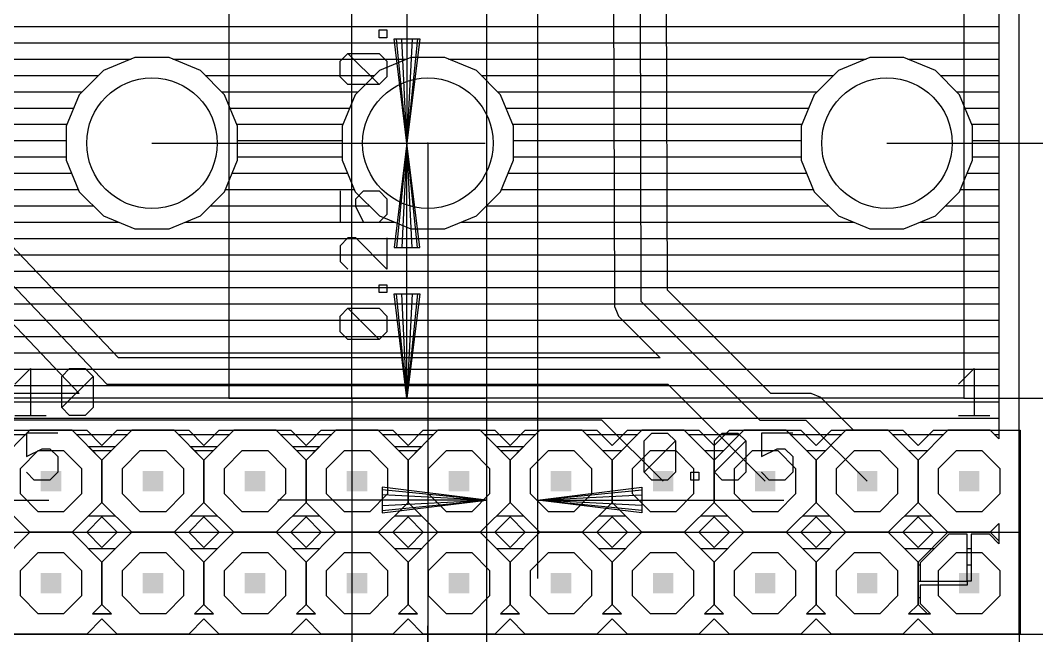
# Model space of a CAD drawing. Extents: x -0.28 to 5.55, y -0.74 to 2.72.
# Drawn here: x 3.92 to 4.916, y 0.299 to 0.902 of the extents above; entities that cross this region are included whole.
import ezdxf

# ---------------------------------------------------------------- set-up
doc = ezdxf.new("R2010")
doc.units = 0
for name, color, linetype in [('1', 22, 'CONTINUOUS'), ('16', 175, 'CONTINUOUS'), ('17', 82, 'CONTINUOUS'), ('20', 2, 'CONTINUOUS'), ('21', 253, 'CONTINUOUS'), ('23', 7, 'CONTINUOUS'), ('47', 253, 'CONTINUOUS'), ('51', 253, 'CONTINUOUS')]:
    doc.layers.add(name, color=color, linetype=linetype)

# ---------------------------------------------------------------- blocks, each defined once
blk = doc.blocks.new('RECT')
blk.add_solid([(-0.5, -0.5), (0.5, -0.5), (-0.5, 0.5), (0.5, 0.5)])
blk = doc.blocks.new('OCTAGONP')
blk.add_lwpolyline([(-0.5, -0.207107), (-0.5, 0.207107), (-0.207107, 0.5), (0.207107, 0.5), (0.5, 0.207107), (0.5, -0.207107), (0.207107, -0.5), (-0.207107, -0.5)], close=True)

msp = doc.modelspace()

# ---------------------------------------------------------------- linework, layer by layer
at = {"layer": '1'}
for p, q in [((4.879213, 2.011331), (4.879213, 0.491498)), ((4.527, 1.1315), (4.528307, 0.626693)), ((4.501367, 0.989945), (4.502307, 0.626681)), ((4.554279, 0.63749), (4.55336, 0.992236)), ((3.831562, 0.896), (4.50161, 0.896)), ((4.55361, 0.896), (4.879213, 0.896)), ((3.831498, 0.88), (4.501651, 0.88)), ((4.553651, 0.88), (4.879213, 0.88)), ((3.831434, 0.864), (4.02867, 0.864)), ((4.032291, 0.8655), (4.001418, 0.852712)), ((4.065709, 0.8655), (4.032291, 0.8655)), ((4.096582, 0.852712), (4.065709, 0.8655)), ((4.06933, 0.864), (4.29917, 0.864)), ((4.302791, 0.8655), (4.271918, 0.852712)), ((4.336209, 0.8655), (4.302791, 0.8655)), ((4.367082, 0.852712), (4.336209, 0.8655)), ((4.33983, 0.864), (4.501693, 0.864)), ((4.553693, 0.864), (4.74917, 0.864)), ((4.752791, 0.8655), (4.721918, 0.852712)), ((4.786209, 0.8655), (4.752791, 0.8655)), ((4.817082, 0.852712), (4.786209, 0.8655)), ((4.78983, 0.864), (4.879213, 0.864)), ((3.831371, 0.848), (3.996706, 0.848)), ((4.001418, 0.852712), (3.977788, 0.829082)), ((4.120212, 0.829082), (4.096582, 0.852712)), ((4.101294, 0.848), (4.267206, 0.848)), ((4.271918, 0.852712), (4.248288, 0.829082)), ((4.390712, 0.829082), (4.367082, 0.852712)), ((4.371794, 0.848), (4.501734, 0.848)), ((4.553734, 0.848), (4.717206, 0.848)), ((4.721918, 0.852712), (4.698288, 0.829082)), ((4.840712, 0.829082), (4.817082, 0.852712)), ((4.821794, 0.848), (4.879213, 0.848)), ((3.831307, 0.832), (3.980706, 0.832)), ((3.977788, 0.829082), (3.965, 0.798209)), ((4.117294, 0.832), (4.251206, 0.832)), ((4.133, 0.798209), (4.120212, 0.829082)), ((4.248288, 0.829082), (4.2355, 0.798209)), ((4.387794, 0.832), (4.501775, 0.832)), ((4.4035, 0.798209), (4.390712, 0.829082)), ((4.553775, 0.832), (4.701206, 0.832)), ((4.698288, 0.829082), (4.6855, 0.798209)), ((4.837794, 0.832), (4.879213, 0.832)), ((4.8535, 0.798209), (4.840712, 0.829082)), ((3.831243, 0.816), (3.972369, 0.816)), ((4.125631, 0.816), (4.242869, 0.816)), ((4.396131, 0.816), (4.501817, 0.816)), ((4.553817, 0.816), (4.692869, 0.816)), ((4.846131, 0.816), (4.879213, 0.816)), ((3.831179, 0.8), (3.965742, 0.8)), ((3.965, 0.798209), (3.965, 0.764791)), ((4.132258, 0.8), (4.236242, 0.8)), ((4.133, 0.764791), (4.133, 0.798209)), ((4.2355, 0.798209), (4.2355, 0.764791)), ((4.402758, 0.8), (4.501858, 0.8)), ((4.4035, 0.764791), (4.4035, 0.798209)), ((4.553858, 0.8), (4.686242, 0.8)), ((4.6855, 0.798209), (4.6855, 0.764791)), ((4.852758, 0.8), (4.879213, 0.8)), ((4.8535, 0.764791), (4.8535, 0.798209)), ((3.831116, 0.784), (3.965, 0.784)), ((4.133, 0.784), (4.2355, 0.784)), ((4.4035, 0.784), (4.5019, 0.784)), ((4.5539, 0.784), (4.6855, 0.784)), ((4.8535, 0.784), (4.879213, 0.784)), ((3.831052, 0.768), (3.965, 0.768)), ((4.133, 0.768), (4.2355, 0.768)), ((4.4035, 0.768), (4.501941, 0.768)), ((4.553941, 0.768), (4.6855, 0.768)), ((4.8535, 0.768), (4.879213, 0.768)), ((4.016143, 0.571), (3.831041, 0.765356)), ((3.965, 0.764791), (3.977788, 0.733918)), ((4.120212, 0.733918), (4.133, 0.764791)), ((4.2355, 0.764791), (4.248288, 0.733918)), ((4.390712, 0.733918), (4.4035, 0.764791)), ((4.6855, 0.764791), (4.698288, 0.733918)), ((4.840712, 0.733918), (4.8535, 0.764791)), ((4.005, 0.545), (3.805, 0.755)), ((3.843762, 0.752), (3.970298, 0.752)), ((4.127702, 0.752), (4.240798, 0.752)), ((4.398202, 0.752), (4.501983, 0.752)), ((4.553983, 0.752), (4.690798, 0.752)), ((4.848202, 0.752), (4.879213, 0.752)), ((3.786355, 0.736877), (3.977667, 0.536)), ((3.859, 0.736), (3.976926, 0.736)), ((3.977788, 0.733918), (4.001418, 0.710288)), ((4.096582, 0.710288), (4.120212, 0.733918)), ((4.121074, 0.736), (4.247426, 0.736)), ((4.248288, 0.733918), (4.271918, 0.710288)), ((4.367082, 0.710288), (4.390712, 0.733918)), ((4.391574, 0.736), (4.502024, 0.736)), ((4.554024, 0.736), (4.697426, 0.736)), ((4.698288, 0.733918), (4.721918, 0.710288)), ((4.817082, 0.710288), (4.840712, 0.733918)), ((4.841574, 0.736), (4.879213, 0.736)), ((3.874238, 0.72), (3.991706, 0.72)), ((4.106294, 0.72), (4.262206, 0.72)), ((4.376794, 0.72), (4.502065, 0.72)), ((4.554065, 0.72), (4.712206, 0.72)), ((4.826794, 0.72), (4.879213, 0.72)), ((4.001418, 0.710288), (4.032291, 0.6975)), ((4.065709, 0.6975), (4.096582, 0.710288)), ((4.271918, 0.710288), (4.302791, 0.6975)), ((4.336209, 0.6975), (4.367082, 0.710288)), ((4.721918, 0.710288), (4.752791, 0.6975)), ((4.786209, 0.6975), (4.817082, 0.710288)), ((3.889476, 0.704), (4.016599, 0.704)), ((4.032291, 0.6975), (4.065709, 0.6975)), ((4.081401, 0.704), (4.287099, 0.704)), ((4.302791, 0.6975), (4.336209, 0.6975)), ((4.351901, 0.704), (4.502107, 0.704)), ((4.554107, 0.704), (4.737099, 0.704)), ((4.752791, 0.6975), (4.786209, 0.6975)), ((4.801901, 0.704), (4.879213, 0.704)), ((3.904714, 0.688), (4.502148, 0.688)), ((4.554148, 0.688), (4.879213, 0.688)), ((3.919952, 0.672), (4.50219, 0.672)), ((4.55419, 0.672), (4.879213, 0.672)), ((3.93519, 0.656), (4.502231, 0.656)), ((4.554231, 0.656), (4.879213, 0.656)), ((3.950428, 0.64), (4.502273, 0.64)), ((4.554273, 0.64), (4.879213, 0.64)), ((4.655769, 0.536), (4.554279, 0.63749)), ((3.965666, 0.624), (4.502307, 0.624)), ((4.502307, 0.626681), (4.502307, 0.621521)), ((4.502307, 0.621521), (4.50232, 0.621489)), ((4.50232, 0.621489), (4.502321, 0.621454)), ((4.502321, 0.621454), (4.504302, 0.616706)), ((4.528307, 0.626693), (4.645, 0.51)), ((4.567769, 0.624), (4.879213, 0.624)), ((3.980905, 0.608), (4.510231, 0.608)), ((4.504302, 0.616706), (4.506265, 0.611965)), ((4.506265, 0.611965), (4.50629, 0.611941)), ((4.50629, 0.611941), (4.506304, 0.611908)), ((4.506304, 0.611908), (4.50997, 0.608261)), ((4.50997, 0.608261), (4.547231, 0.571)), ((4.583769, 0.608), (4.879213, 0.608)), ((3.144769, 0.592), (3.924333, 0.592)), ((3.996143, 0.592), (4.526231, 0.592)), ((4.599769, 0.592), (4.879213, 0.592)), ((3.160769, 0.576), (3.939571, 0.576)), ((4.011381, 0.576), (4.542231, 0.576)), ((4.547231, 0.571), (4.016143, 0.571)), ((4.615769, 0.576), (4.879213, 0.576)), ((3.176769, 0.56), (3.95481, 0.56)), ((4.631769, 0.56), (4.879213, 0.56)), ((3.192769, 0.544), (3.970048, 0.544)), ((4.555, 0.545), (4.005, 0.545)), ((4.65, 0.45), (4.555, 0.545)), ((4.647769, 0.544), (4.879213, 0.544)), ((3.977667, 0.536), (3.200769, 0.536)), ((4.695172, 0.536), (4.655769, 0.536)), ((4.704728, 0.532042), (4.695172, 0.536)), ((4.736769, 0.5), (4.704728, 0.532042)), ((4.708769, 0.528), (4.879213, 0.528)), ((4.49, 0.51), (3.19, 0.51)), ((4.55, 0.45), (4.49, 0.51)), ((4.645, 0.51), (4.69, 0.51)), ((4.69, 0.51), (4.75, 0.45)), ((4.724769, 0.512), (4.879213, 0.512)), ((4.770711, 0.5), (4.736769, 0.5)), ((4.8, 0.470711), (4.770711, 0.5)), ((4.829289, 0.5), (4.8, 0.470711)), ((4.870711, 0.5), (4.829289, 0.5)), ((4.879213, 0.491498), (4.870711, 0.5)), ((4.77471, 0.496), (4.825289, 0.496)), ((4.87471, 0.496), (4.879213, 0.496)), ((4, 0.470711), (3.98671, 0.484)), ((3.98671, 0.484), (4.01329, 0.484)), ((3.99071, 0.48), (4.00929, 0.48)), ((4.01329, 0.484), (4, 0.470711)), ((4.1, 0.470711), (4.08671, 0.484)), ((4.08671, 0.484), (4.11329, 0.484)), ((4.09071, 0.48), (4.10929, 0.48)), ((4.11329, 0.484), (4.1, 0.470711)), ((4.2, 0.470711), (4.18671, 0.484)), ((4.18671, 0.484), (4.21329, 0.484)), ((4.19071, 0.48), (4.20929, 0.48)), ((4.21329, 0.484), (4.2, 0.470711)), ((4.3, 0.470711), (4.28671, 0.484)), ((4.28671, 0.484), (4.31329, 0.484)), ((4.29071, 0.48), (4.30929, 0.48)), ((4.31329, 0.484), (4.3, 0.470711)), ((4.4, 0.470711), (4.38671, 0.484)), ((4.38671, 0.484), (4.41329, 0.484)), ((4.39071, 0.48), (4.40929, 0.48)), ((4.41329, 0.484), (4.4, 0.470711)), ((4.79071, 0.48), (4.809289, 0.48)), ((4, 0.429289), (4, 0.470711)), ((4, 0.470711), (4, 0.429289)), ((4.1, 0.429289), (4.1, 0.470711)), ((4.1, 0.470711), (4.1, 0.429289)), ((4.2, 0.429289), (4.2, 0.470711)), ((4.2, 0.470711), (4.2, 0.429289)), ((4.3, 0.429289), (4.3, 0.470711)), ((4.3, 0.470711), (4.3, 0.429289)), ((4.4, 0.429289), (4.4, 0.470711)), ((4.4, 0.470711), (4.4, 0.429289)), ((4.8, 0.470711), (4.8, 0.429289)), ((4.8, 0.429289), (4.8, 0.470711)), ((4, 0.464), (4, 0.464)), ((4.1, 0.464), (4.1, 0.464)), ((4.2, 0.464), (4.2, 0.464)), ((4.3, 0.464), (4.3, 0.464)), ((4.4, 0.464), (4.4, 0.464)), ((4.5, 0.429289), (4.5, 0.463231)), ((4.5, 0.463231), (4.5, 0.46323)), ((4.5, 0.46323), (4.5, 0.429289)), ((4.6, 0.429289), (4.6, 0.463231)), ((4.6, 0.463231), (4.6, 0.46323)), ((4.6, 0.46323), (4.6, 0.429289)), ((4.7, 0.429289), (4.7, 0.463231)), ((4.7, 0.463231), (4.7, 0.46323)), ((4.7, 0.46323), (4.7, 0.429289)), ((4.8, 0.464), (4.8, 0.464)), ((4, 0.448), (4, 0.448)), ((4.1, 0.448), (4.1, 0.448)), ((4.2, 0.448), (4.2, 0.448)), ((4.3, 0.448), (4.3, 0.448)), ((4.4, 0.448), (4.4, 0.448)), ((4.5, 0.448), (4.5, 0.448)), ((4.6, 0.448), (4.6, 0.448)), ((4.7, 0.448), (4.7, 0.448)), ((4.8, 0.448), (4.8, 0.448)), ((3.9, 0.429289), (3.929289, 0.4)), ((3.970711, 0.4), (4, 0.429289)), ((4, 0.432), (4, 0.432)), ((4, 0.429289), (4.029289, 0.4)), ((4.070711, 0.4), (4.1, 0.429289)), ((4.1, 0.432), (4.1, 0.432)), ((4.1, 0.429289), (4.129289, 0.4)), ((4.170711, 0.4), (4.2, 0.429289)), ((4.2, 0.432), (4.2, 0.432)), ((4.2, 0.429289), (4.229289, 0.4)), ((4.270711, 0.4), (4.3, 0.429289)), ((4.3, 0.432), (4.3, 0.432)), ((4.3, 0.429289), (4.329289, 0.4)), ((4.370711, 0.4), (4.4, 0.429289)), ((4.4, 0.432), (4.4, 0.432)), ((4.4, 0.429289), (4.429289, 0.4)), ((4.470711, 0.4), (4.5, 0.429289)), ((4.5, 0.432), (4.5, 0.432)), ((4.5, 0.429289), (4.529289, 0.4)), ((4.570711, 0.4), (4.6, 0.429289)), ((4.6, 0.432), (4.6, 0.432)), ((4.6, 0.429289), (4.629289, 0.4)), ((4.670711, 0.4), (4.7, 0.429289)), ((4.7, 0.432), (4.7, 0.432)), ((4.7, 0.429289), (4.729289, 0.4)), ((4.770711, 0.4), (4.8, 0.429289)), ((4.8, 0.432), (4.8, 0.432)), ((4.8, 0.429289), (4.829289, 0.4)), ((3.986711, 0.416), (4.013289, 0.416)), ((4.086711, 0.416), (4.113289, 0.416)), ((4.186711, 0.416), (4.213289, 0.416)), ((4.286711, 0.416), (4.313289, 0.416)), ((4.386711, 0.416), (4.413289, 0.416)), ((4.486711, 0.416), (4.513289, 0.416)), ((4.586711, 0.416), (4.613289, 0.416)), ((4.686711, 0.416), (4.713289, 0.416)), ((4.786711, 0.416), (4.813289, 0.416)), ((4.870711, 0.4), (4.879213, 0.408502)), ((4.879213, 0.408502), (4.879213, 0.391498)), ((2.370711, 0.4), (3.929289, 0.4)), ((3.929289, 0.4), (3.9, 0.370711)), ((3.970711, 0.4), (3.929289, 0.4)), ((3.929289, 0.4), (3.970711, 0.4)), ((4, 0.370711), (3.970711, 0.4)), ((3.970711, 0.4), (4.029289, 0.4)), ((4.029289, 0.4), (4, 0.370711)), ((4.070711, 0.4), (4.029289, 0.4)), ((4.029289, 0.4), (4.070711, 0.4)), ((4.1, 0.370711), (4.070711, 0.4)), ((4.070711, 0.4), (4.129289, 0.4)), ((4.129289, 0.4), (4.1, 0.370711)), ((4.170711, 0.4), (4.129289, 0.4)), ((4.129289, 0.4), (4.170711, 0.4)), ((4.2, 0.370711), (4.170711, 0.4)), ((4.170711, 0.4), (4.229289, 0.4)), ((4.229289, 0.4), (4.2, 0.370711)), ((4.270711, 0.4), (4.229289, 0.4)), ((4.229289, 0.4), (4.270711, 0.4)), ((4.3, 0.370711), (4.270711, 0.4)), ((4.270711, 0.4), (4.329289, 0.4)), ((4.329289, 0.4), (4.3, 0.370711)), ((4.370711, 0.4), (4.329289, 0.4)), ((4.329289, 0.4), (4.370711, 0.4)), ((4.4, 0.370711), (4.370711, 0.4)), ((4.370711, 0.4), (4.429289, 0.4)), ((4.429289, 0.4), (4.4, 0.370711)), ((4.470711, 0.4), (4.429289, 0.4)), ((4.429289, 0.4), (4.470711, 0.4)), ((4.5, 0.370711), (4.470711, 0.4)), ((4.470711, 0.4), (4.529289, 0.4)), ((4.529289, 0.4), (4.5, 0.370711)), ((4.570711, 0.4), (4.529289, 0.4)), ((4.529289, 0.4), (4.570711, 0.4)), ((4.6, 0.370711), (4.570711, 0.4)), ((4.570711, 0.4), (4.629289, 0.4)), ((4.629289, 0.4), (4.6, 0.370711)), ((4.670711, 0.4), (4.629289, 0.4)), ((4.629289, 0.4), (4.670711, 0.4)), ((4.7, 0.370711), (4.670711, 0.4)), ((4.670711, 0.4), (4.729289, 0.4)), ((4.729289, 0.4), (4.7, 0.370711)), ((4.770711, 0.4), (4.729289, 0.4)), ((4.729289, 0.4), (4.770711, 0.4)), ((4.8, 0.370711), (4.770711, 0.4)), ((4.770711, 0.4), (4.829289, 0.4)), ((4.829289, 0.4), (4.8, 0.370711)), ((4.829289, 0.4), (4.870711, 0.4)), ((4.870711, 0.4), (4.829289, 0.4)), ((4.879213, 0.391498), (4.870711, 0.4)), ((4.870711, 0.4), (4.879213, 0.4)), ((3.98671, 0.384), (4.013289, 0.384)), ((4.08671, 0.384), (4.113289, 0.384)), ((4.18671, 0.384), (4.213289, 0.384)), ((4.28671, 0.384), (4.313289, 0.384)), ((4.38671, 0.384), (4.413289, 0.384)), ((4.48671, 0.384), (4.513289, 0.384)), ((4.58671, 0.384), (4.613289, 0.384)), ((4.68671, 0.384), (4.713289, 0.384)), ((4.78671, 0.384), (4.813289, 0.384)), ((4, 0.370711), (4, 0.329289)), ((4, 0.329289), (4, 0.370711)), ((4.1, 0.370711), (4.1, 0.329289)), ((4.1, 0.329289), (4.1, 0.370711)), ((4.2, 0.370711), (4.2, 0.329289)), ((4.2, 0.329289), (4.2, 0.370711)), ((4.3, 0.370711), (4.3, 0.329289)), ((4.3, 0.329289), (4.3, 0.370711)), ((4.4, 0.370711), (4.4, 0.329289)), ((4.4, 0.329289), (4.4, 0.370711)), ((4.5, 0.370711), (4.5, 0.329289)), ((4.5, 0.329289), (4.5, 0.370711)), ((4.6, 0.370711), (4.6, 0.329289)), ((4.6, 0.329289), (4.6, 0.370711)), ((4.7, 0.370711), (4.7, 0.329289)), ((4.7, 0.329289), (4.7, 0.370711)), ((4.8, 0.370711), (4.8, 0.329289)), ((4.8, 0.329289), (4.8, 0.370711)), ((4, 0.368), (4, 0.368)), ((4.1, 0.368), (4.1, 0.368)), ((4.2, 0.368), (4.2, 0.368)), ((4.3, 0.368), (4.3, 0.368)), ((4.4, 0.368), (4.4, 0.368)), ((4.5, 0.368), (4.5, 0.368)), ((4.6, 0.368), (4.6, 0.368)), ((4.7, 0.368), (4.7, 0.368)), ((4.8, 0.368), (4.8, 0.368)), ((4, 0.352), (4, 0.352)), ((4.1, 0.352), (4.1, 0.352)), ((4.2, 0.352), (4.2, 0.352)), ((4.3, 0.352), (4.3, 0.352)), ((4.4, 0.352), (4.4, 0.352)), ((4.5, 0.352), (4.5, 0.352)), ((4.6, 0.352), (4.6, 0.352)), ((4.7, 0.352), (4.7, 0.352)), ((4.8, 0.352), (4.8, 0.352)), ((3.99071, 0.32), (4, 0.329289)), ((4, 0.336), (4, 0.336)), ((4, 0.329289), (4.00929, 0.32)), ((4.09071, 0.32), (4.1, 0.329289)), ((4.1, 0.336), (4.1, 0.336)), ((4.1, 0.329289), (4.10929, 0.32)), ((4.19071, 0.32), (4.2, 0.329289)), ((4.2, 0.336), (4.2, 0.336)), ((4.2, 0.329289), (4.20929, 0.32)), ((4.29071, 0.32), (4.3, 0.329289)), ((4.3, 0.336), (4.3, 0.336)), ((4.3, 0.329289), (4.30929, 0.32)), ((4.39071, 0.32), (4.4, 0.329289)), ((4.4, 0.336), (4.4, 0.336)), ((4.4, 0.329289), (4.40929, 0.32)), ((4.49071, 0.32), (4.5, 0.329289)), ((4.5, 0.336), (4.5, 0.336)), ((4.5, 0.329289), (4.50929, 0.32)), ((4.59071, 0.32), (4.6, 0.329289)), ((4.6, 0.336), (4.6, 0.336)), ((4.6, 0.329289), (4.60929, 0.32)), ((4.69071, 0.32), (4.7, 0.329289)), ((4.7, 0.336), (4.7, 0.336)), ((4.7, 0.329289), (4.70929, 0.32)), ((4.79071, 0.32), (4.8, 0.329289)), ((4.8, 0.336), (4.8, 0.336)), ((4.8, 0.329289), (4.80929, 0.32)), ((4.00929, 0.32), (3.99071, 0.32)), ((3.99071, 0.32), (4.009289, 0.32)), ((4.10929, 0.32), (4.09071, 0.32)), ((4.09071, 0.32), (4.109289, 0.32)), ((4.20929, 0.32), (4.19071, 0.32)), ((4.19071, 0.32), (4.209289, 0.32)), ((4.30929, 0.32), (4.29071, 0.32)), ((4.29071, 0.32), (4.309289, 0.32)), ((4.40929, 0.32), (4.39071, 0.32)), ((4.39071, 0.32), (4.409289, 0.32)), ((4.50929, 0.32), (4.49071, 0.32)), ((4.49071, 0.32), (4.509289, 0.32)), ((4.60929, 0.32), (4.59071, 0.32)), ((4.59071, 0.32), (4.609289, 0.32)), ((4.70929, 0.32), (4.69071, 0.32)), ((4.69071, 0.32), (4.709289, 0.32)), ((4.80929, 0.32), (4.79071, 0.32)), ((4.79071, 0.32), (4.809289, 0.32))]:
    msp.add_line(p, q, dxfattribs=at)
at = {"layer": '16'}
for p, q in [((4.879213, 2.008502), (4.879213, 0.491498)), ((0.62, 0.896), (4.879213, 0.896)), ((0.62, 0.88), (4.879213, 0.88)), ((3.61933, 0.864), (4.02867, 0.864)), ((4.032291, 0.8655), (4.001418, 0.852712)), ((4.065709, 0.8655), (4.032291, 0.8655)), ((4.096582, 0.852712), (4.065709, 0.8655)), ((4.06933, 0.864), (4.29917, 0.864)), ((4.302791, 0.8655), (4.271918, 0.852712)), ((4.336209, 0.8655), (4.302791, 0.8655)), ((4.367082, 0.852712), (4.336209, 0.8655)), ((4.33983, 0.864), (4.74917, 0.864)), ((4.752791, 0.8655), (4.721918, 0.852712)), ((4.786209, 0.8655), (4.752791, 0.8655)), ((4.817082, 0.852712), (4.786209, 0.8655)), ((4.78983, 0.864), (4.879213, 0.864)), ((3.651294, 0.848), (3.996706, 0.848)), ((4.001418, 0.852712), (3.977788, 0.829082)), ((4.120212, 0.829082), (4.096582, 0.852712)), ((4.101294, 0.848), (4.267206, 0.848)), ((4.271918, 0.852712), (4.248288, 0.829082)), ((4.390712, 0.829082), (4.367082, 0.852712)), ((4.371794, 0.848), (4.717206, 0.848)), ((4.721918, 0.852712), (4.698288, 0.829082)), ((4.840712, 0.829082), (4.817082, 0.852712)), ((4.821794, 0.848), (4.879213, 0.848)), ((3.667294, 0.832), (3.980706, 0.832)), ((3.977788, 0.829082), (3.965, 0.798209)), ((4.117294, 0.832), (4.251206, 0.832)), ((4.133, 0.798209), (4.120212, 0.829082)), ((4.248288, 0.829082), (4.2355, 0.798209)), ((4.387794, 0.832), (4.701206, 0.832)), ((4.4035, 0.798209), (4.390712, 0.829082)), ((4.698288, 0.829082), (4.6855, 0.798209)), ((4.837794, 0.832), (4.879213, 0.832)), ((4.8535, 0.798209), (4.840712, 0.829082)), ((3.675631, 0.816), (3.972369, 0.816)), ((4.125631, 0.816), (4.242869, 0.816)), ((4.396131, 0.816), (4.692869, 0.816)), ((4.846131, 0.816), (4.879213, 0.816)), ((3.682258, 0.8), (3.965742, 0.8)), ((3.965, 0.798209), (3.965, 0.764791)), ((4.132258, 0.8), (4.236242, 0.8)), ((4.133, 0.764791), (4.133, 0.798209)), ((4.2355, 0.798209), (4.2355, 0.764791)), ((4.402758, 0.8), (4.686242, 0.8)), ((4.4035, 0.764791), (4.4035, 0.798209)), ((4.6855, 0.798209), (4.6855, 0.764791)), ((4.852758, 0.8), (4.879213, 0.8)), ((4.8535, 0.764791), (4.8535, 0.798209)), ((3.683, 0.784), (3.965, 0.784)), ((4.133, 0.784), (4.2355, 0.784)), ((4.4035, 0.784), (4.6855, 0.784)), ((4.8535, 0.784), (4.879213, 0.784)), ((3.683, 0.768), (3.965, 0.768)), ((4.133, 0.768), (4.2355, 0.768)), ((4.4035, 0.768), (4.6855, 0.768)), ((4.8535, 0.768), (4.879213, 0.768)), ((3.965, 0.764791), (3.977788, 0.733918)), ((4.120212, 0.733918), (4.133, 0.764791)), ((4.2355, 0.764791), (4.248288, 0.733918)), ((4.390712, 0.733918), (4.4035, 0.764791)), ((4.6855, 0.764791), (4.698288, 0.733918)), ((4.840712, 0.733918), (4.8535, 0.764791)), ((3.677702, 0.752), (3.970298, 0.752)), ((4.127702, 0.752), (4.240798, 0.752)), ((4.398202, 0.752), (4.690798, 0.752)), ((4.848202, 0.752), (4.879213, 0.752)), ((3.671074, 0.736), (3.976926, 0.736)), ((3.977788, 0.733918), (4.001418, 0.710288)), ((4.096582, 0.710288), (4.120212, 0.733918)), ((4.121074, 0.736), (4.247426, 0.736)), ((4.248288, 0.733918), (4.271918, 0.710288)), ((4.367082, 0.710288), (4.390712, 0.733918)), ((4.391574, 0.736), (4.697426, 0.736)), ((4.698288, 0.733918), (4.721918, 0.710288)), ((4.817082, 0.710288), (4.840712, 0.733918)), ((4.841574, 0.736), (4.879213, 0.736)), ((3.656294, 0.72), (3.991706, 0.72)), ((4.106294, 0.72), (4.262206, 0.72)), ((4.376794, 0.72), (4.712206, 0.72)), ((4.826794, 0.72), (4.879213, 0.72)), ((4.001418, 0.710288), (4.032291, 0.6975)), ((4.065709, 0.6975), (4.096582, 0.710288)), ((4.271918, 0.710288), (4.302791, 0.6975)), ((4.336209, 0.6975), (4.367082, 0.710288)), ((4.721918, 0.710288), (4.752791, 0.6975)), ((4.786209, 0.6975), (4.817082, 0.710288)), ((3.631401, 0.704), (4.016599, 0.704)), ((4.032291, 0.6975), (4.065709, 0.6975)), ((4.081401, 0.704), (4.287099, 0.704)), ((4.302791, 0.6975), (4.336209, 0.6975)), ((4.351901, 0.704), (4.737099, 0.704)), ((4.752791, 0.6975), (4.786209, 0.6975)), ((4.801901, 0.704), (4.879213, 0.704)), ((0.62, 0.688), (4.879213, 0.688)), ((0.62, 0.672), (4.879213, 0.672)), ((0.62, 0.656), (4.879213, 0.656)), ((0.62, 0.64), (4.879213, 0.64)), ((0.62, 0.624), (4.879213, 0.624)), ((0.62, 0.608), (4.879213, 0.608)), ((0.62, 0.592), (4.879213, 0.592)), ((0.62, 0.576), (4.879213, 0.576)), ((0.62, 0.56), (4.879213, 0.56)), ((0.62, 0.544), (4.879213, 0.544)), ((0.62, 0.528), (4.879213, 0.528)), ((0.62, 0.512), (4.879213, 0.512)), ((3.929289, 0.5), (3.9, 0.470711)), ((3.970711, 0.5), (3.929289, 0.5)), ((4, 0.470711), (3.970711, 0.5)), ((4.029289, 0.5), (4, 0.470711)), ((4.070711, 0.5), (4.029289, 0.5)), ((4.1, 0.470711), (4.070711, 0.5)), ((4.129289, 0.5), (4.1, 0.470711)), ((4.170711, 0.5), (4.129289, 0.5)), ((4.2, 0.470711), (4.170711, 0.5)), ((4.229289, 0.5), (4.2, 0.470711)), ((4.270711, 0.5), (4.229289, 0.5)), ((4.3, 0.470711), (4.270711, 0.5)), ((4.329289, 0.5), (4.3, 0.470711)), ((4.370711, 0.5), (4.329289, 0.5)), ((4.4, 0.470711), (4.370711, 0.5)), ((4.429289, 0.5), (4.4, 0.470711)), ((4.470711, 0.5), (4.429289, 0.5)), ((4.5, 0.470711), (4.470711, 0.5)), ((4.529289, 0.5), (4.5, 0.470711)), ((4.570711, 0.5), (4.529289, 0.5)), ((4.6, 0.470711), (4.570711, 0.5)), ((4.629289, 0.5), (4.6, 0.470711)), ((4.670711, 0.5), (4.629289, 0.5)), ((4.7, 0.470711), (4.670711, 0.5)), ((4.729289, 0.5), (4.7, 0.470711)), ((4.770711, 0.5), (4.729289, 0.5)), ((4.8, 0.470711), (4.770711, 0.5)), ((4.829289, 0.5), (4.8, 0.470711)), ((4.870711, 0.5), (4.829289, 0.5)), ((4.879213, 0.491498), (4.870711, 0.5)), ((2.37471, 0.496), (3.925289, 0.496)), ((3.97471, 0.496), (4.025289, 0.496)), ((4.07471, 0.496), (4.125289, 0.496)), ((4.17471, 0.496), (4.225289, 0.496)), ((4.27471, 0.496), (4.325289, 0.496)), ((4.37471, 0.496), (4.425289, 0.496)), ((4.47471, 0.496), (4.525289, 0.496)), ((4.57471, 0.496), (4.625289, 0.496)), ((4.67471, 0.496), (4.725289, 0.496)), ((4.77471, 0.496), (4.825289, 0.496)), ((4.87471, 0.496), (4.879213, 0.496)), ((3.99071, 0.48), (4.009289, 0.48)), ((4.09071, 0.48), (4.109289, 0.48)), ((4.19071, 0.48), (4.209289, 0.48)), ((4.29071, 0.48), (4.309289, 0.48)), ((4.39071, 0.48), (4.409289, 0.48)), ((4.49071, 0.48), (4.509289, 0.48)), ((4.59071, 0.48), (4.609289, 0.48)), ((4.69071, 0.48), (4.709289, 0.48)), ((4.79071, 0.48), (4.809289, 0.48)), ((4, 0.429289), (4, 0.470711)), ((4, 0.470711), (4, 0.429289)), ((4.1, 0.429289), (4.1, 0.470711)), ((4.1, 0.470711), (4.1, 0.429289)), ((4.2, 0.429289), (4.2, 0.470711)), ((4.2, 0.470711), (4.2, 0.429289)), ((4.3, 0.429289), (4.3, 0.470711)), ((4.3, 0.470711), (4.3, 0.429289)), ((4.4, 0.429289), (4.4, 0.470711)), ((4.4, 0.470711), (4.4, 0.429289)), ((4.5, 0.429289), (4.5, 0.470711)), ((4.5, 0.470711), (4.5, 0.429289)), ((4.6, 0.429289), (4.6, 0.470711)), ((4.6, 0.470711), (4.6, 0.429289)), ((4.7, 0.429289), (4.7, 0.470711)), ((4.7, 0.470711), (4.7, 0.429289)), ((4.8, 0.470711), (4.8, 0.429289)), ((4.8, 0.429289), (4.8, 0.470711)), ((4, 0.464), (4, 0.464)), ((4.1, 0.464), (4.1, 0.464)), ((4.2, 0.464), (4.2, 0.464)), ((4.3, 0.464), (4.3, 0.464)), ((4.4, 0.464), (4.4, 0.464)), ((4.5, 0.464), (4.5, 0.464)), ((4.6, 0.464), (4.6, 0.464)), ((4.7, 0.464), (4.7, 0.464)), ((4.8, 0.464), (4.8, 0.464)), ((4, 0.448), (4, 0.448)), ((4.1, 0.448), (4.1, 0.448)), ((4.2, 0.448), (4.2, 0.448)), ((4.3, 0.448), (4.3, 0.448)), ((4.4, 0.448), (4.4, 0.448)), ((4.5, 0.448), (4.5, 0.448)), ((4.6, 0.448), (4.6, 0.448)), ((4.7, 0.448), (4.7, 0.448)), ((4.8, 0.448), (4.8, 0.448)), ((3.9, 0.429289), (3.929289, 0.4)), ((3.970711, 0.4), (4, 0.429289)), ((4, 0.432), (4, 0.432)), ((4, 0.429289), (4.029289, 0.4)), ((4.070711, 0.4), (4.1, 0.429289)), ((4.1, 0.432), (4.1, 0.432)), ((4.1, 0.429289), (4.129289, 0.4)), ((4.170711, 0.4), (4.2, 0.429289)), ((4.2, 0.432), (4.2, 0.432)), ((4.2, 0.429289), (4.229289, 0.4)), ((4.270711, 0.4), (4.3, 0.429289)), ((4.3, 0.432), (4.3, 0.432)), ((4.3, 0.429289), (4.329289, 0.4)), ((4.370711, 0.4), (4.4, 0.429289)), ((4.4, 0.432), (4.4, 0.432)), ((4.4, 0.429289), (4.429289, 0.4)), ((4.470711, 0.4), (4.5, 0.429289)), ((4.5, 0.432), (4.5, 0.432)), ((4.5, 0.429289), (4.529289, 0.4)), ((4.570711, 0.4), (4.6, 0.429289)), ((4.6, 0.432), (4.6, 0.432)), ((4.6, 0.429289), (4.629289, 0.4)), ((4.670711, 0.4), (4.7, 0.429289)), ((4.7, 0.432), (4.7, 0.432)), ((4.7, 0.429289), (4.729289, 0.4)), ((4.770711, 0.4), (4.8, 0.429289)), ((4.8, 0.432), (4.8, 0.432)), ((4.8, 0.429289), (4.829289, 0.4)), ((3.986711, 0.416), (4.013289, 0.416)), ((4.086711, 0.416), (4.113289, 0.416)), ((4.186711, 0.416), (4.213289, 0.416)), ((4.286711, 0.416), (4.313289, 0.416)), ((4.386711, 0.416), (4.413289, 0.416)), ((4.486711, 0.416), (4.513289, 0.416)), ((4.586711, 0.416), (4.613289, 0.416)), ((4.686711, 0.416), (4.713289, 0.416)), ((4.786711, 0.416), (4.813289, 0.416)), ((4.870711, 0.4), (4.879213, 0.408502)), ((4.879213, 0.408502), (4.879213, 0.388669)), ((2.370711, 0.4), (3.929289, 0.4)), ((3.929289, 0.4), (3.9, 0.370711)), ((3.970711, 0.4), (3.929289, 0.4)), ((3.929289, 0.4), (3.970711, 0.4)), ((4, 0.370711), (3.970711, 0.4)), ((3.970711, 0.4), (4.029289, 0.4)), ((4.029289, 0.4), (4, 0.370711)), ((4.070711, 0.4), (4.029289, 0.4)), ((4.029289, 0.4), (4.070711, 0.4)), ((4.1, 0.370711), (4.070711, 0.4)), ((4.070711, 0.4), (4.129289, 0.4)), ((4.129289, 0.4), (4.1, 0.370711)), ((4.170711, 0.4), (4.129289, 0.4)), ((4.129289, 0.4), (4.170711, 0.4)), ((4.2, 0.370711), (4.170711, 0.4)), ((4.170711, 0.4), (4.229289, 0.4)), ((4.229289, 0.4), (4.2, 0.370711)), ((4.270711, 0.4), (4.229289, 0.4)), ((4.229289, 0.4), (4.270711, 0.4)), ((4.3, 0.370711), (4.270711, 0.4)), ((4.270711, 0.4), (4.329289, 0.4)), ((4.329289, 0.4), (4.3, 0.370711)), ((4.370711, 0.4), (4.329289, 0.4)), ((4.329289, 0.4), (4.370711, 0.4)), ((4.4, 0.370711), (4.370711, 0.4)), ((4.370711, 0.4), (4.429289, 0.4)), ((4.429289, 0.4), (4.4, 0.370711)), ((4.470711, 0.4), (4.429289, 0.4)), ((4.429289, 0.4), (4.470711, 0.4)), ((4.5, 0.370711), (4.470711, 0.4)), ((4.470711, 0.4), (4.529289, 0.4)), ((4.529289, 0.4), (4.5, 0.370711)), ((4.570711, 0.4), (4.529289, 0.4)), ((4.529289, 0.4), (4.570711, 0.4)), ((4.6, 0.370711), (4.570711, 0.4)), ((4.570711, 0.4), (4.629289, 0.4)), ((4.629289, 0.4), (4.6, 0.370711)), ((4.670711, 0.4), (4.629289, 0.4)), ((4.629289, 0.4), (4.670711, 0.4)), ((4.7, 0.370711), (4.670711, 0.4)), ((4.670711, 0.4), (4.729289, 0.4)), ((4.729289, 0.4), (4.7, 0.370711)), ((4.770711, 0.4), (4.729289, 0.4)), ((4.729289, 0.4), (4.770711, 0.4)), ((4.8, 0.370711), (4.770711, 0.4)), ((4.770711, 0.4), (4.829289, 0.4)), ((4.829289, 0.4), (4.870711, 0.4)), ((4.870711, 0.4), (4.879213, 0.4)), ((4.830118, 0.398), (4.802, 0.369882)), ((4.848, 0.398), (4.830118, 0.398)), ((4.848, 0.352001), (4.848, 0.398)), ((4.869882, 0.398), (4.852, 0.398)), ((4.852, 0.398), (4.852, 0.352001)), ((4.879213, 0.388669), (4.869882, 0.398)), ((3.98671, 0.384), (4.013289, 0.384)), ((4.08671, 0.384), (4.113289, 0.384)), ((4.18671, 0.384), (4.213289, 0.384)), ((4.28671, 0.384), (4.313289, 0.384)), ((4.38671, 0.384), (4.413289, 0.384)), ((4.48671, 0.384), (4.513289, 0.384)), ((4.58671, 0.384), (4.613289, 0.384)), ((4.68671, 0.384), (4.713289, 0.384)), ((4.78671, 0.384), (4.816118, 0.384)), ((4.848, 0.384), (4.852, 0.384)), ((4, 0.370711), (4, 0.329289)), ((4, 0.329289), (4, 0.370711)), ((4.1, 0.370711), (4.1, 0.329289)), ((4.1, 0.329289), (4.1, 0.370711)), ((4.2, 0.370711), (4.2, 0.329289)), ((4.2, 0.329289), (4.2, 0.370711)), ((4.3, 0.370711), (4.3, 0.329289)), ((4.3, 0.329289), (4.3, 0.370711)), ((4.4, 0.370711), (4.4, 0.329289)), ((4.4, 0.329289), (4.4, 0.370711)), ((4.5, 0.370711), (4.5, 0.329289)), ((4.5, 0.329289), (4.5, 0.370711)), ((4.6, 0.370711), (4.6, 0.329289)), ((4.6, 0.329289), (4.6, 0.370711)), ((4.7, 0.370711), (4.7, 0.329289)), ((4.7, 0.329289), (4.7, 0.370711)), ((4.8, 0.329289), (4.8, 0.370711)), ((4.802, 0.369882), (4.802, 0.352)), ((4, 0.368), (4, 0.368)), ((4.1, 0.368), (4.1, 0.368)), ((4.2, 0.368), (4.2, 0.368)), ((4.3, 0.368), (4.3, 0.368)), ((4.4, 0.368), (4.4, 0.368)), ((4.5, 0.368), (4.5, 0.368)), ((4.6, 0.368), (4.6, 0.368)), ((4.7, 0.368), (4.7, 0.368)), ((4.8, 0.368), (4.802, 0.368)), ((4.848, 0.368), (4.852, 0.368)), ((4, 0.352), (4, 0.352)), ((4.1, 0.352), (4.1, 0.352)), ((4.2, 0.352), (4.2, 0.352)), ((4.3, 0.352), (4.3, 0.352)), ((4.4, 0.352), (4.4, 0.352)), ((4.5, 0.352), (4.5, 0.352)), ((4.6, 0.352), (4.6, 0.352)), ((4.7, 0.352), (4.7, 0.352)), ((4.8, 0.352), (4.802, 0.352)), ((4.802, 0.352), (4.847999, 0.352)), ((4.847999, 0.352), (4.847999, 0.348)), ((4.852, 0.352001), (4.848, 0.352001)), ((4.847999, 0.348), (4.802, 0.348)), ((4.802, 0.348), (4.802, 0.330118)), ((3.99071, 0.32), (4, 0.329289)), ((4, 0.336), (4, 0.336)), ((4, 0.329289), (4.00929, 0.32)), ((4.09071, 0.32), (4.1, 0.329289)), ((4.1, 0.336), (4.1, 0.336)), ((4.1, 0.329289), (4.10929, 0.32)), ((4.19071, 0.32), (4.2, 0.329289)), ((4.2, 0.336), (4.2, 0.336)), ((4.2, 0.329289), (4.20929, 0.32)), ((4.29071, 0.32), (4.3, 0.329289)), ((4.3, 0.336), (4.3, 0.336)), ((4.3, 0.329289), (4.30929, 0.32)), ((4.39071, 0.32), (4.4, 0.329289)), ((4.4, 0.336), (4.4, 0.336)), ((4.4, 0.329289), (4.40929, 0.32)), ((4.49071, 0.32), (4.5, 0.329289)), ((4.5, 0.336), (4.5, 0.336)), ((4.5, 0.329289), (4.50929, 0.32)), ((4.59071, 0.32), (4.6, 0.329289)), ((4.6, 0.336), (4.6, 0.336)), ((4.6, 0.329289), (4.60929, 0.32)), ((4.69071, 0.32), (4.7, 0.329289)), ((4.7, 0.336), (4.7, 0.336)), ((4.7, 0.329289), (4.70929, 0.32)), ((4.79071, 0.32), (4.8, 0.329289)), ((4.8, 0.336), (4.802, 0.336)), ((4.802, 0.330118), (4.812118, 0.32)), ((4.00929, 0.32), (3.99071, 0.32)), ((3.99071, 0.32), (4.009289, 0.32)), ((4.10929, 0.32), (4.09071, 0.32)), ((4.09071, 0.32), (4.109289, 0.32)), ((4.20929, 0.32), (4.19071, 0.32)), ((4.19071, 0.32), (4.209289, 0.32)), ((4.30929, 0.32), (4.29071, 0.32)), ((4.29071, 0.32), (4.309289, 0.32)), ((4.40929, 0.32), (4.39071, 0.32)), ((4.39071, 0.32), (4.409289, 0.32)), ((4.50929, 0.32), (4.49071, 0.32)), ((4.49071, 0.32), (4.509289, 0.32)), ((4.60929, 0.32), (4.59071, 0.32)), ((4.59071, 0.32), (4.609289, 0.32)), ((4.70929, 0.32), (4.69071, 0.32)), ((4.69071, 0.32), (4.709289, 0.32)), ((4.812118, 0.32), (4.79071, 0.32)), ((4.79071, 0.32), (4.812118, 0.32))]:
    msp.add_line(p, q, dxfattribs=at)
at = {"layer": '20'}
for p, q in [((4.899213, 0.3), (4.899213, 2.199508)), ((0.6, 0.3), (4.899213, 0.3))]:
    msp.add_line(p, q, dxfattribs=at)
for centre in [(4.049, 0.7815), (4.3195, 0.7815), (4.7695, 0.7815)]:
    msp.add_circle(centre, 0.064, dxfattribs=at)
at = {"layer": '21'}
for p, q in [((3.9145, 0.545193), (3.929846, 0.560539)), ((3.929846, 0.560539), (3.929846, 0.5145)), ((3.960539, 0.552866), (3.968212, 0.560539)), ((3.968212, 0.560539), (3.983559, 0.560539)), ((3.983559, 0.560539), (3.991232, 0.552866)), ((4.8395, 0.545193), (4.854846, 0.560539)), ((4.854846, 0.560539), (4.854846, 0.5145)), ((3.960539, 0.522173), (3.960539, 0.552866)), ((3.960539, 0.522173), (3.991232, 0.552866)), ((3.991232, 0.552866), (3.991232, 0.522173)), ((3.968212, 0.5145), (3.960539, 0.522173)), ((3.991232, 0.522173), (3.983559, 0.5145)), ((3.9145, 0.5145), (3.945193, 0.5145)), ((3.983559, 0.5145), (3.968212, 0.5145)), ((4.8395, 0.5145), (4.870193, 0.5145))]:
    msp.add_line(p, q, dxfattribs=at)
at = {"layer": '23'}
msp.add_point((4.3195, 0.7815), dxfattribs=at)
at = {"layer": '47'}
for p, q in [((4.427, 1.1315), (4.427, 0.354728)), ((4.377, 1.048), (4.377, 0.154728)), ((4.299, 1.0315), (4.299, 0.7815)), ((4.299, 1.0315), (4.299, 0.826776)), ((4.377, 1.0315), (4.377, 0.354728)), ((4.271709, 0.88496), (4.271709, 0.892633)), ((4.271709, 0.892633), (4.279382, 0.892633)), ((4.279382, 0.892633), (4.279382, 0.88496)), ((4.279382, 0.88496), (4.271709, 0.88496)), ((4.299, 0.7815), (4.286431, 0.883862)), ((4.286431, 0.883862), (4.311569, 0.883862)), ((4.299, 0.7815), (4.288764, 0.883862)), ((4.299, 0.7815), (4.293882, 0.883862)), ((4.311569, 0.883862), (4.299, 0.7815)), ((4.304118, 0.883862), (4.299, 0.7815)), ((4.309236, 0.883862), (4.299, 0.7815)), ((4.233343, 0.86194), (4.241016, 0.869613)), ((4.241016, 0.869613), (4.271709, 0.869613)), ((4.271709, 0.83892), (4.241016, 0.869613)), ((4.271709, 0.869613), (4.279382, 0.86194)), ((4.233343, 0.846594), (4.233343, 0.86194)), ((4.279382, 0.86194), (4.279382, 0.846594)), ((4.241016, 0.83892), (4.233343, 0.846594)), ((4.271709, 0.83892), (4.241016, 0.83892)), ((4.279382, 0.846594), (4.271709, 0.83892)), ((4.049, 0.7815), (4.375772, 0.7815)), ((4.299, 0.7815), (4.286431, 0.679138)), ((4.299, 0.7815), (4.288764, 0.679138)), ((4.299, 0.7815), (4.293882, 0.679138)), ((4.299, 0.5315), (4.299, 0.7815)), ((4.311569, 0.679138), (4.299, 0.7815)), ((4.304118, 0.679138), (4.299, 0.7815)), ((4.309236, 0.679138), (4.299, 0.7815)), ((4.299, 0.7815), (4.299, 0.7815)), ((4.3195, 0.7815), (4.3195, -0.045272)), ((4.7695, 0.7815), (5.096272, 0.7815)), ((4.233343, 0.734711), (4.233343, 0.704018)), ((4.248689, 0.727038), (4.256362, 0.734711)), ((4.256362, 0.734711), (4.271709, 0.734711)), ((4.271709, 0.734711), (4.279382, 0.727038)), ((4.248689, 0.719365), (4.248689, 0.727038)), ((4.256362, 0.704018), (4.248689, 0.719365)), ((4.279382, 0.727038), (4.279382, 0.711692)), ((4.279382, 0.711692), (4.271709, 0.704018)), ((4.233343, 0.704018), (4.256362, 0.704018)), ((4.241016, 0.688672), (4.233343, 0.680999)), ((4.248689, 0.688672), (4.241016, 0.688672)), ((4.279382, 0.657979), (4.248689, 0.688672)), ((4.279382, 0.688672), (4.279382, 0.657979)), ((4.233343, 0.680999), (4.233343, 0.665652)), ((4.286431, 0.679138), (4.311569, 0.679138)), ((4.233343, 0.665652), (4.241016, 0.657979)), ((4.271709, 0.63496), (4.271709, 0.642633)), ((4.271709, 0.642633), (4.279382, 0.642633)), ((4.279382, 0.642633), (4.279382, 0.63496)), ((4.279382, 0.63496), (4.271709, 0.63496)), ((4.299, 0.5315), (4.286431, 0.633862)), ((4.286431, 0.633862), (4.311569, 0.633862)), ((4.299, 0.5315), (4.288764, 0.633862)), ((4.299, 0.5315), (4.293882, 0.633862)), ((4.311569, 0.633862), (4.299, 0.5315)), ((4.304118, 0.633862), (4.299, 0.5315)), ((4.309236, 0.633862), (4.299, 0.5315)), ((4.233343, 0.61194), (4.241016, 0.619613)), ((4.241016, 0.619613), (4.271709, 0.619613)), ((4.271709, 0.58892), (4.241016, 0.619613)), ((4.271709, 0.619613), (4.279382, 0.61194)), ((4.233343, 0.596594), (4.233343, 0.61194)), ((4.279382, 0.61194), (4.279382, 0.596594)), ((4.241016, 0.58892), (4.233343, 0.596594)), ((4.271709, 0.58892), (4.241016, 0.58892)), ((4.279382, 0.596594), (4.271709, 0.58892)), ((4.245, 0.5315), (3.792728, 0.5315)), ((4.1245, 0.5315), (4.375772, 0.5315)), ((4.245, 0.5315), (4.245, -0.045272)), ((4.845, 0.5315), (5.096272, 0.5315)), ((3.956653, 0.497157), (3.92596, 0.497157)), ((3.92596, 0.497157), (3.92596, 0.474138)), ((4.531362, 0.489484), (4.539035, 0.497157)), ((4.531362, 0.458791), (4.531362, 0.489484)), ((4.531362, 0.458791), (4.562055, 0.489484)), ((4.539035, 0.497157), (4.554382, 0.497157)), ((4.554382, 0.497157), (4.562055, 0.489484)), ((4.562055, 0.489484), (4.562055, 0.458791)), ((4.600421, 0.489484), (4.608094, 0.497157)), ((4.600421, 0.458791), (4.600421, 0.489484)), ((4.600421, 0.458791), (4.631114, 0.489484)), ((4.608094, 0.497157), (4.623441, 0.497157)), ((4.623441, 0.497157), (4.631114, 0.489484)), ((4.631114, 0.489484), (4.631114, 0.458791)), ((4.677153, 0.497157), (4.64646, 0.497157)), ((4.64646, 0.497157), (4.64646, 0.474138)), ((3.92596, 0.474138), (3.941307, 0.481811)), ((3.941307, 0.481811), (3.94898, 0.481811)), ((3.94898, 0.481811), (3.956653, 0.474138)), ((4.64646, 0.474138), (4.661807, 0.481811)), ((4.661807, 0.481811), (4.66948, 0.481811)), ((4.66948, 0.481811), (4.677153, 0.474138)), ((3.956653, 0.474138), (3.956653, 0.458791)), ((4.677153, 0.474138), (4.677153, 0.458791)), ((3.933633, 0.451118), (3.92596, 0.458791)), ((3.956653, 0.458791), (3.94898, 0.451118)), ((4.539035, 0.451118), (4.531362, 0.458791)), ((4.562055, 0.458791), (4.554382, 0.451118)), ((4.577401, 0.451118), (4.577401, 0.458791)), ((4.577401, 0.458791), (4.585075, 0.458791)), ((4.585075, 0.458791), (4.585075, 0.451118)), ((4.608094, 0.451118), (4.600421, 0.458791)), ((4.631114, 0.458791), (4.623441, 0.451118)), ((4.654133, 0.451118), (4.64646, 0.458791)), ((4.677153, 0.458791), (4.66948, 0.451118)), ((3.94898, 0.451118), (3.933633, 0.451118)), ((4.554382, 0.451118), (4.539035, 0.451118)), ((4.585075, 0.451118), (4.577401, 0.451118)), ((4.623441, 0.451118), (4.608094, 0.451118)), ((4.66948, 0.451118), (4.654133, 0.451118)), ((4.377, 0.4315), (4.274638, 0.444069)), ((4.274638, 0.444069), (4.274638, 0.418931)), ((4.377, 0.4315), (4.274638, 0.441736)), ((4.427, 0.4315), (4.529362, 0.444069)), ((4.427, 0.4315), (4.529362, 0.441736)), ((4.529362, 0.444069), (4.529362, 0.418931)), ((3.7065, 0.4315), (3.948021, 0.4315)), ((4.377, 0.4315), (4.172276, 0.4315)), ((4.377, 0.4315), (4.274638, 0.436618)), ((4.274638, 0.418931), (4.377, 0.4315)), ((4.274638, 0.426382), (4.377, 0.4315)), ((4.274638, 0.421264), (4.377, 0.4315)), ((4.427, 0.4315), (4.529362, 0.436618)), ((4.427, 0.4315), (4.668521, 0.4315)), ((4.529362, 0.418931), (4.427, 0.4315)), ((4.529362, 0.426382), (4.427, 0.4315)), ((4.529362, 0.421264), (4.427, 0.4315)), ((4.3195, 0.1815), (4.3195, 0.308272)), ((4.899213, 0.3), (4.899213, -0.741772)), ((4.899213, 0.3), (5.546772, 0.3))]:
    msp.add_line(p, q, dxfattribs=at)
at = {"layer": '51'}
for p, q in [((4.1245, 1.1835), (4.1245, 0.5315)), ((4.245, 0.5315), (4.245, 1.1835)), ((4.845, 1.1835), (4.845, 0.5315)), ((4.1245, 0.5315), (3.5245, 0.5315)), ((4.845, 0.5315), (4.245, 0.5315)), ((3.9, 0.5), (3.985, 0.5)), ((3.985, 0.5), (4, 0.485)), ((4, 0.485), (4.015, 0.5)), ((4.015, 0.5), (4.085, 0.5)), ((4.085, 0.5), (4.1, 0.485)), ((4.1, 0.485), (4.115, 0.5)), ((4.115, 0.5), (4.185, 0.5)), ((4.185, 0.5), (4.2, 0.485)), ((4.2, 0.485), (4.215, 0.5)), ((4.215, 0.5), (4.285, 0.5)), ((4.285, 0.5), (4.3, 0.485)), ((4.3, 0.485), (4.315, 0.5)), ((4.315, 0.5), (4.385, 0.5)), ((4.385, 0.5), (4.4, 0.485)), ((4.4, 0.485), (4.415, 0.5)), ((4.415, 0.5), (4.485, 0.5)), ((4.485, 0.5), (4.5, 0.485)), ((4.5, 0.485), (4.515, 0.5)), ((4.515, 0.5), (4.585, 0.5)), ((4.585, 0.5), (4.6, 0.485)), ((4.6, 0.485), (4.615, 0.5)), ((4.615, 0.5), (4.685, 0.5)), ((4.685, 0.5), (4.7, 0.485)), ((4.7, 0.485), (4.715, 0.5)), ((4.715, 0.5), (4.785, 0.5)), ((4.785, 0.5), (4.8, 0.485)), ((4.8, 0.485), (4.815, 0.5)), ((4.815, 0.5), (4.9, 0.5)), ((4.9, 0.5), (4.9, 0.4)), ((3.985, 0.4), (4, 0.415)), ((4, 0.415), (4.015, 0.4)), ((4.085, 0.4), (4.1, 0.415)), ((4.1, 0.415), (4.115, 0.4)), ((4.185, 0.4), (4.2, 0.415)), ((4.2, 0.415), (4.215, 0.4)), ((4.285, 0.4), (4.3, 0.415)), ((4.3, 0.415), (4.315, 0.4)), ((4.385, 0.4), (4.4, 0.415)), ((4.4, 0.415), (4.415, 0.4)), ((4.485, 0.4), (4.5, 0.415)), ((4.5, 0.415), (4.515, 0.4)), ((4.585, 0.4), (4.6, 0.415)), ((4.6, 0.415), (4.615, 0.4)), ((4.685, 0.4), (4.7, 0.415)), ((4.7, 0.415), (4.715, 0.4)), ((4.785, 0.4), (4.8, 0.415)), ((4.8, 0.415), (4.815, 0.4)), ((3.9, 0.4), (3.985, 0.4)), ((3.985, 0.4), (4, 0.385)), ((4, 0.385), (4.015, 0.4)), ((4.015, 0.4), (4.085, 0.4)), ((4.085, 0.4), (4.1, 0.385)), ((4.1, 0.385), (4.115, 0.4)), ((4.115, 0.4), (4.185, 0.4)), ((4.185, 0.4), (4.2, 0.385)), ((4.2, 0.385), (4.215, 0.4)), ((4.215, 0.4), (4.285, 0.4)), ((4.285, 0.4), (4.3, 0.385)), ((4.3, 0.385), (4.315, 0.4)), ((4.315, 0.4), (4.385, 0.4)), ((4.385, 0.4), (4.4, 0.385)), ((4.4, 0.385), (4.415, 0.4)), ((4.415, 0.4), (4.485, 0.4)), ((4.485, 0.4), (4.5, 0.385)), ((4.5, 0.385), (4.515, 0.4)), ((4.515, 0.4), (4.585, 0.4)), ((4.585, 0.4), (4.6, 0.385)), ((4.6, 0.385), (4.615, 0.4)), ((4.615, 0.4), (4.685, 0.4)), ((4.685, 0.4), (4.7, 0.385)), ((4.7, 0.385), (4.715, 0.4)), ((4.715, 0.4), (4.785, 0.4)), ((4.785, 0.4), (4.8, 0.385)), ((4.8, 0.385), (4.815, 0.4)), ((4.815, 0.4), (4.9, 0.4)), ((4.9, 0.4), (4.9, 0.3)), ((4, 0.315), (3.985, 0.3)), ((4.015, 0.3), (4, 0.315)), ((4.1, 0.315), (4.085, 0.3)), ((4.115, 0.3), (4.1, 0.315)), ((4.2, 0.315), (4.185, 0.3)), ((4.215, 0.3), (4.2, 0.315)), ((4.3, 0.315), (4.285, 0.3)), ((4.315, 0.3), (4.3, 0.315)), ((4.4, 0.315), (4.385, 0.3)), ((4.415, 0.3), (4.4, 0.315)), ((4.5, 0.315), (4.485, 0.3)), ((4.515, 0.3), (4.5, 0.315)), ((4.6, 0.315), (4.585, 0.3)), ((4.615, 0.3), (4.6, 0.315)), ((4.7, 0.315), (4.685, 0.3)), ((4.715, 0.3), (4.7, 0.315)), ((4.8, 0.315), (4.785, 0.3)), ((4.815, 0.3), (4.8, 0.315)), ((3.985, 0.3), (3.9, 0.3)), ((4.085, 0.3), (4.015, 0.3)), ((4.185, 0.3), (4.115, 0.3)), ((4.285, 0.3), (4.215, 0.3)), ((4.385, 0.3), (4.315, 0.3)), ((4.485, 0.3), (4.415, 0.3)), ((4.585, 0.3), (4.515, 0.3)), ((4.685, 0.3), (4.615, 0.3)), ((4.785, 0.3), (4.715, 0.3)), ((4.9, 0.3), (4.815, 0.3))]:
    msp.add_line(p, q, dxfattribs=at)

# ---------------------------------------------------------------- block references
at = {"layer": '17', "xscale": 0.06, "yscale": 0.06}
for p in [(3.95, 0.45), (3.95, 0.45), (4.05, 0.45), (4.05, 0.45), (4.15, 0.45), (4.15, 0.45), (4.25, 0.45), (4.25, 0.45), (4.35, 0.45), (4.35, 0.45), (4.45, 0.45), (4.45, 0.45), (4.55, 0.45), (4.55, 0.45), (4.65, 0.45), (4.65, 0.45), (4.75, 0.45), (4.75, 0.45), (4.85, 0.45), (4.85, 0.45), (3.95, 0.35), (3.95, 0.35), (4.05, 0.35), (4.05, 0.35), (4.15, 0.35), (4.15, 0.35), (4.25, 0.35), (4.25, 0.35), (4.35, 0.35), (4.35, 0.35), (4.45, 0.35), (4.45, 0.35), (4.55, 0.35), (4.55, 0.35), (4.65, 0.35), (4.65, 0.35), (4.75, 0.35), (4.75, 0.35), (4.85, 0.35), (4.85, 0.35)]:
    msp.add_blockref('OCTAGONP', p, dxfattribs=at)
at = {"layer": '51', "xscale": 0.02, "yscale": 0.02}
for p in [(3.95, 0.45), (4.05, 0.45), (4.15, 0.45), (4.25, 0.45), (4.35, 0.45), (4.45, 0.45), (4.55, 0.45), (4.65, 0.45), (4.75, 0.45), (4.85, 0.45), (3.95, 0.35), (4.05, 0.35), (4.15, 0.35), (4.25, 0.35), (4.35, 0.35), (4.45, 0.35), (4.55, 0.35), (4.65, 0.35), (4.75, 0.35), (4.85, 0.35)]:
    msp.add_blockref('RECT', p, dxfattribs=at)

doc.saveas('drawing.dxf')
